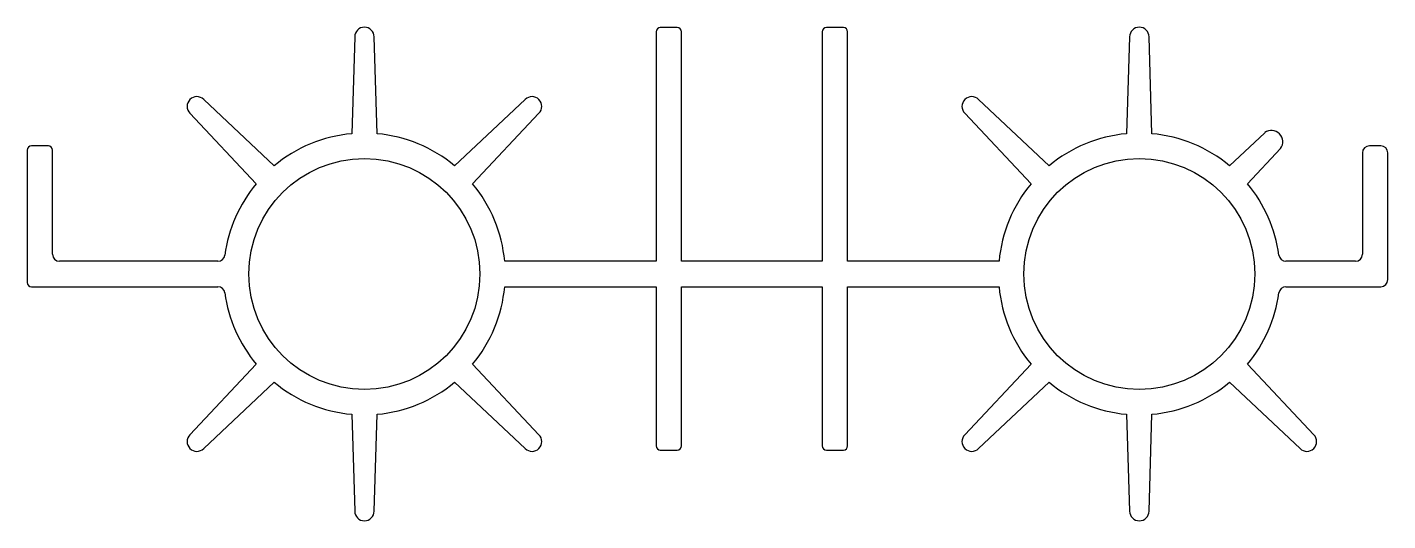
# Model space of a CAD drawing. Extents: x 1243.4 to 1340, y 1575.5 to 1610.5.
import ezdxf

# ---------------------------------------------------------------- set-up
doc = ezdxf.new("R2010")
doc.units = 0
doc.layers.get('0').update_dxf_attribs({"linetype": 'CONTINUOUS'})

msp = doc.modelspace()

# ---------------------------------------------------------------- linework, layer by layer
for p, q in [((1289.567, 1610.529), (1288.367, 1610.529)), ((1301.367, 1610.529), (1300.167, 1610.529)), ((1266.667, 1609.859), (1266.459, 1602.988)), ((1268.257, 1602.988), (1268.049, 1609.859)), ((1288.067, 1610.229), (1288.067, 1593.929)), ((1289.867, 1593.929), (1289.867, 1610.229)), ((1299.867, 1610.229), (1299.867, 1593.929)), ((1301.667, 1593.929), (1301.667, 1610.229)), ((1321.685, 1609.859), (1321.476, 1602.988)), ((1323.275, 1602.988), (1323.066, 1609.859)), ((1260.951, 1600.707), (1255.946, 1605.418)), ((1278.77, 1605.418), (1273.764, 1600.707)), ((1315.969, 1600.707), (1310.963, 1605.418)), ((1254.969, 1604.441), (1259.679, 1599.435)), ((1275.036, 1599.435), (1279.747, 1604.441)), ((1309.986, 1604.441), (1314.697, 1599.435)), ((1331.285, 1603.062), (1328.782, 1600.707)), ((1243.417, 1601.829), (1243.417, 1592.429)), ((1244.917, 1602.129), (1243.717, 1602.129)), ((1245.217, 1594.429), (1245.217, 1601.829)), ((1330.054, 1599.435), (1332.409, 1601.938)), ((1338.217, 1601.629), (1338.217, 1594.429)), ((1339.517, 1602.129), (1338.717, 1602.129)), ((1340.017, 1592.629), (1340.017, 1601.629)), ((1256.952, 1593.929), (1245.717, 1593.929)), ((1288.067, 1593.929), (1277.317, 1593.929)), ((1299.867, 1593.929), (1289.867, 1593.929)), ((1312.416, 1593.929), (1301.667, 1593.929)), ((1337.717, 1593.929), (1332.782, 1593.929)), ((1243.717, 1592.129), (1256.952, 1592.129)), ((1277.317, 1592.129), (1288.067, 1592.129)), ((1288.067, 1592.129), (1288.067, 1580.829)), ((1289.867, 1580.829), (1289.867, 1592.129)), ((1289.867, 1592.129), (1299.867, 1592.129)), ((1299.867, 1592.129), (1299.867, 1580.829)), ((1301.667, 1580.829), (1301.667, 1592.129)), ((1301.667, 1592.129), (1312.416, 1592.129)), ((1332.782, 1592.129), (1339.517, 1592.129)), ((1259.679, 1586.622), (1254.969, 1581.617)), ((1279.747, 1581.617), (1275.036, 1586.622)), ((1314.697, 1586.622), (1309.986, 1581.617)), ((1334.764, 1581.617), (1330.054, 1586.622)), ((1255.946, 1580.64), (1260.951, 1585.35)), ((1273.764, 1585.35), (1278.77, 1580.64)), ((1310.963, 1580.64), (1315.969, 1585.35)), ((1328.782, 1585.35), (1333.787, 1580.64)), ((1266.459, 1583.069), (1266.667, 1576.199)), ((1268.049, 1576.199), (1268.257, 1583.069)), ((1321.476, 1583.069), (1321.685, 1576.199)), ((1323.066, 1576.199), (1323.275, 1583.069)), ((1288.367, 1580.529), (1289.567, 1580.529)), ((1300.167, 1580.529), (1301.367, 1580.529))]:
    msp.add_line(p, q)
for centre in [(1267.358, 1593.029), (1322.375, 1593.029)]:
    msp.add_circle(centre, 8.2)
for centre, radius, start, end in [((1267.358, 1609.859), 0.691, 0, 180), ((1288.367, 1610.229), 0.3, 90, 180), ((1289.567, 1610.229), 0.3, 0, 90), ((1300.167, 1610.229), 0.3, 90, 180), ((1301.367, 1610.229), 0.3, 0, 90), ((1322.375, 1609.859), 0.691, 0, 180), ((1255.457, 1604.929), 0.691, 45, 225), ((1279.258, 1604.929), 0.691, 315, 135), ((1310.475, 1604.929), 0.691, 45, 225), ((1267.358, 1593.029), 10, 95.15956, 129.84044), ((1267.358, 1593.029), 10, 50.15956, 84.84044), ((1322.375, 1593.029), 10, 95.15956, 129.84044), ((1322.375, 1593.029), 10, 50.15956, 84.84044), ((1331.75, 1602.404), 0.807, 324.75428, 125.24572), ((1243.717, 1601.829), 0.3, 90, 180), ((1244.917, 1601.829), 0.3, 0, 90), ((1338.717, 1601.629), 0.5, 90, 180), ((1339.517, 1601.629), 0.5, 0, 90), ((1267.358, 1593.029), 10, 140.15956, 172.33774), ((1267.358, 1593.029), 10, 5.16361, 39.84044), ((1322.375, 1593.029), 10, 140.15956, 174.83639), ((1322.375, 1593.029), 10, 7.66226, 39.84044), ((1245.717, 1594.429), 0.5, 180, 270), ((1256.952, 1594.429), 0.5, 270, 352.33774), ((1332.782, 1594.429), 0.5, 187.66226, 270), ((1337.717, 1594.429), 0.5, 270, 0), ((1243.717, 1592.429), 0.3, 180, 270), ((1256.952, 1591.629), 0.5, 7.66226, 90), ((1267.358, 1593.029), 10, 320.15956, 354.83639), ((1322.375, 1593.029), 10, 185.16361, 219.84044), ((1332.782, 1591.629), 0.5, 90, 172.33774), ((1339.517, 1592.629), 0.5, 270, 360), ((1267.358, 1593.029), 10, 187.66226, 219.84044), ((1322.375, 1593.029), 10, 320.15956, 352.33774), ((1267.358, 1593.029), 10, 230.15956, 264.84044), ((1267.358, 1593.029), 10, 275.15956, 309.84044), ((1322.375, 1593.029), 10, 230.15956, 264.84044), ((1322.375, 1593.029), 10, 275.15956, 309.84044), ((1255.457, 1581.128), 0.691, 135, 315), ((1279.258, 1581.128), 0.691, 225, 45), ((1310.475, 1581.128), 0.691, 135, 315), ((1334.276, 1581.128), 0.691, 225, 45), ((1288.367, 1580.829), 0.3, 180, 270), ((1289.567, 1580.829), 0.3, 270, 360), ((1300.167, 1580.829), 0.3, 180, 270), ((1301.367, 1580.829), 0.3, 270, 360), ((1267.358, 1576.199), 0.691, 180, 360), ((1322.375, 1576.199), 0.691, 180, 0)]:
    msp.add_arc(centre, radius, start, end)

doc.saveas('drawing.dxf')
